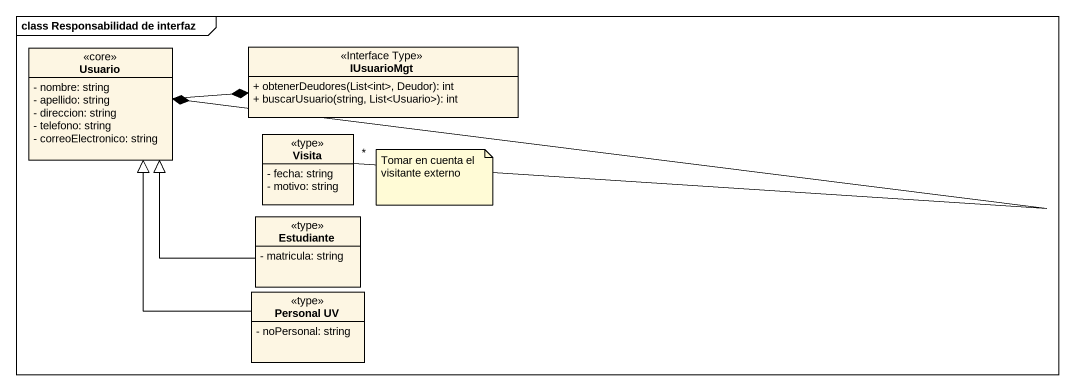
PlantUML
@startuml
mainframe class Responsabilidad de interfaz
hide circle
hide empty members
skinparam classAttributeIconSize 0
class Usuario <<core>> {
  - nombre: string
  - apellido: string
  - direccion: string
  - telefono: string
  - correoElectronico: string
}
class IUsuarioMgt <<Interface Type>> {
  + obtenerDeudores(List<int>, Deudor): int
  + buscarUsuario(string, List<Usuario>): int
}
class Visita <<type>> {
  - fecha: string
  - motivo: string
}
class Estudiante <<type>> {
  - matricula: string
}
class "Personal UV" as Personal_UV <<type>> {
  - noPersonal: string
}
Usuario -right-* IUsuarioMgt
Visita "*" -left-* Usuario
Estudiante -up-|> Usuario
Personal_UV -up-|> Usuario
note as N1
  Tomar en cuenta el visitante externo
end note
@enduml
